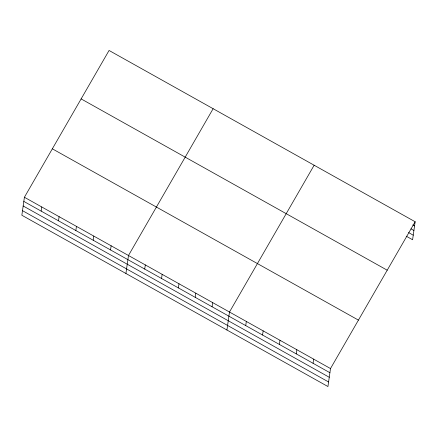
<?xml version="1.0" encoding="UTF-8"?>
<svg xmlns="http://www.w3.org/2000/svg" width="437" height="437" viewBox="0 0 437 437"><rect width="100%" height="100%" fill="white"/><g stroke="black" fill="none" stroke-linecap="round" stroke-linejoin="round"><path stroke-width="0.66" d="M24.406 197.256L21.85 215.239L327.936 386.537L330.498 368.555L415.15 221.761L109.064 50.463L24.406 197.256L330.498 368.555M41.165 211.115L41.755 206.963M58.509 220.822L59.099 216.67M75.852 230.528L76.442 226.377M93.196 240.235L93.791 236.084M110.545 249.942L111.135 245.791M125.922 273.48L128.478 255.498L213.13 108.704M144.723 269.072L145.313 264.92M161.559 278.495L162.149 274.343M178.394 287.917L178.984 283.76M195.224 297.335L195.82 293.183M212.06 306.758L212.65 302.606M226.929 330.011L229.485 312.029L314.143 165.235M245.731 325.603L246.321 321.452M262.566 335.021L263.156 330.869M279.401 344.443L279.991 340.292M296.237 353.866L296.827 349.715M313.072 363.289L313.662 359.138M415.15 221.761L412.594 239.744L406.208 236.171M412.818 224.94L414.56 225.913M411.009 228.851L413.91 230.479M408.595 232.582L413.238 235.182M81.129 98.904L387.215 270.203M52.347 148.815L358.433 320.113M23.817 201.408L329.902 372.712M23.166 205.969L329.258 377.273M22.5 210.672L328.586 381.976"/></g></svg>
